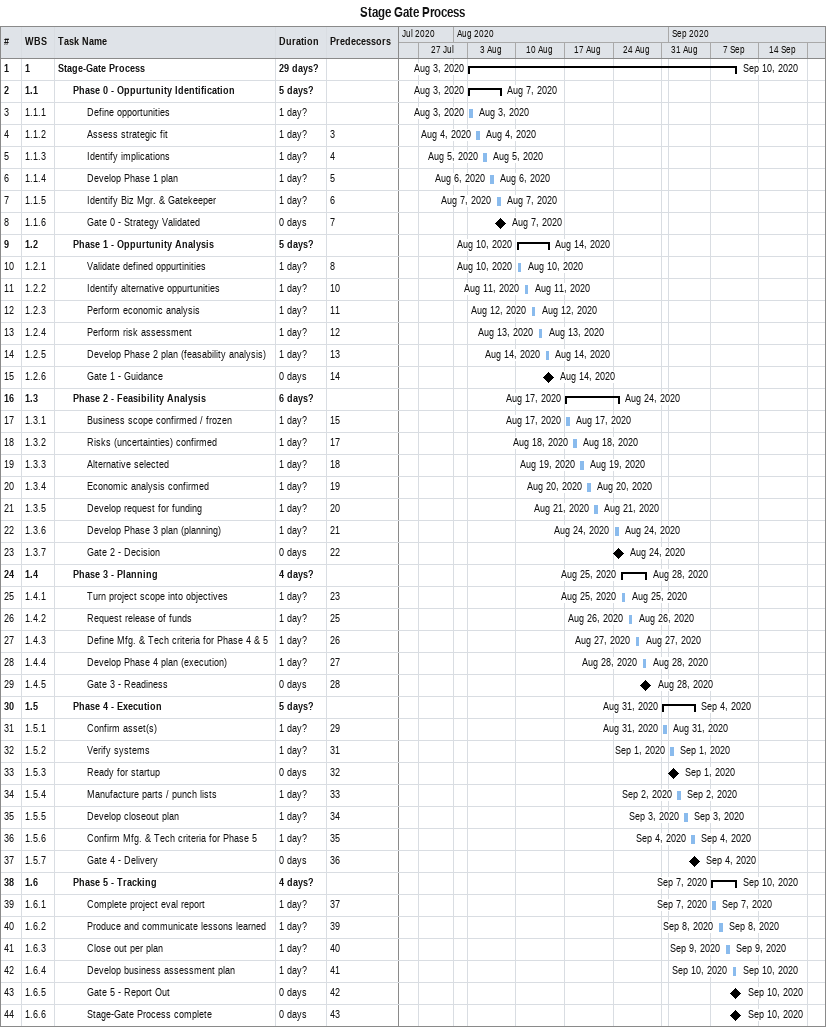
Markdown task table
Stage Gate Process

| ID | WBS | Task | Duration | Start | Finish | Predecessors |
|---|---|---|---|---|---|---|
| 1 | 1 | **Stage-Gate Process** | 29d? | 2020-08-03 | 2020-09-10 |  |
| 2 | 1.1 | **Phase 0 - Oppurtunity Identification** | 5d? | 2020-08-03 | 2020-08-07 |  |
| 3 | 1.1.1 | Define opportunities | 1d? | 2020-08-03 | 2020-08-03 |  |
| 4 | 1.1.2 | Assess strategic fit | 1d? | 2020-08-04 | 2020-08-04 | 3 |
| 5 | 1.1.3 | Identify implications | 1d? | 2020-08-05 | 2020-08-05 | 4 |
| 6 | 1.1.4 | Develop Phase 1 plan | 1d? | 2020-08-06 | 2020-08-06 | 5 |
| 7 | 1.1.5 | Identify Biz Mgr. & Gatekeeper | 1d? | 2020-08-07 | 2020-08-07 | 6 |
| 8 | 1.1.6 | Gate 0 - Strategy Validated | 0d | 2020-08-07 | 2020-08-07 | 7 |
| 9 | 1.2 | **Phase 1 - Oppurtunity Analysis** | 5d? | 2020-08-10 | 2020-08-14 |  |
| 10 | 1.2.1 | Validate defined oppurtinities | 1d? | 2020-08-10 | 2020-08-10 | 8 |
| 11 | 1.2.2 | Identify alternative oppurtunities | 1d? | 2020-08-11 | 2020-08-11 | 10 |
| 12 | 1.2.3 | Perform economic analysis | 1d? | 2020-08-12 | 2020-08-12 | 11 |
| 13 | 1.2.4 | Perform risk assessment | 1d? | 2020-08-13 | 2020-08-13 | 12 |
| 14 | 1.2.5 | Develop Phase 2 plan (feasability analysis) | 1d? | 2020-08-14 | 2020-08-14 | 13 |
| 15 | 1.2.6 | Gate 1 - Guidance | 0d | 2020-08-14 | 2020-08-14 | 14 |
| 16 | 1.3 | **Phase 2 - Feasibility Analysis** | 6d? | 2020-08-17 | 2020-08-24 |  |
| 17 | 1.3.1 | Business scope confirmed / frozen | 1d? | 2020-08-17 | 2020-08-17 | 15 |
| 18 | 1.3.2 | Risks (uncertainties) confirmed | 1d? | 2020-08-18 | 2020-08-18 | 17 |
| 19 | 1.3.3 | Alternative selected | 1d? | 2020-08-19 | 2020-08-19 | 18 |
| 20 | 1.3.4 | Economic analysis confirmed | 1d? | 2020-08-20 | 2020-08-20 | 19 |
| 21 | 1.3.5 | Develop request for funding | 1d? | 2020-08-21 | 2020-08-21 | 20 |
| 22 | 1.3.6 | Develop Phase 3 plan (planning) | 1d? | 2020-08-24 | 2020-08-24 | 21 |
| 23 | 1.3.7 | Gate 2 - Decision | 0d | 2020-08-24 | 2020-08-24 | 22 |
| 24 | 1.4 | **Phase 3 - Planning** | 4d? | 2020-08-25 | 2020-08-28 |  |
| 25 | 1.4.1 | Turn project scope into objectives | 1d? | 2020-08-25 | 2020-08-25 | 23 |
| 26 | 1.4.2 | Request release of funds | 1d? | 2020-08-26 | 2020-08-26 | 25 |
| 27 | 1.4.3 | Define Mfg. & Tech criteria for Phase 4 & 5 | 1d? | 2020-08-27 | 2020-08-27 | 26 |
| 28 | 1.4.4 | Develop Phase 4 plan (execution) | 1d? | 2020-08-28 | 2020-08-28 | 27 |
| 29 | 1.4.5 | Gate 3 - Readiness | 0d | 2020-08-28 | 2020-08-28 | 28 |
| 30 | 1.5 | **Phase 4 - Execution** | 5d? | 2020-08-31 | 2020-09-04 |  |
| 31 | 1.5.1 | Confirm asset(s) | 1d? | 2020-08-31 | 2020-08-31 | 29 |
| 32 | 1.5.2 | Verify systems | 1d? | 2020-09-01 | 2020-09-01 | 31 |
| 33 | 1.5.3 | Ready for startup | 0d | 2020-09-01 | 2020-09-01 | 32 |
| 34 | 1.5.4 | Manufacture parts / punch lists | 1d? | 2020-09-02 | 2020-09-02 | 33 |
| 35 | 1.5.5 | Develop closeout plan | 1d? | 2020-09-03 | 2020-09-03 | 34 |
| 36 | 1.5.6 | Confirm Mfg. & Tech criteria for Phase 5 | 1d? | 2020-09-04 | 2020-09-04 | 35 |
| 37 | 1.5.7 | Gate 4 - Delivery | 0d | 2020-09-04 | 2020-09-04 | 36 |
| 38 | 1.6 | **Phase 5 - Tracking** | 4d? | 2020-09-07 | 2020-09-10 |  |
| 39 | 1.6.1 | Complete project eval report | 1d? | 2020-09-07 | 2020-09-07 | 37 |
| 40 | 1.6.2 | Produce and communicate lessons learned | 1d? | 2020-09-08 | 2020-09-08 | 39 |
| 41 | 1.6.3 | Close out per plan | 1d? | 2020-09-09 | 2020-09-09 | 40 |
| 42 | 1.6.4 | Develop business assessment plan | 1d? | 2020-09-10 | 2020-09-10 | 41 |
| 43 | 1.6.5 | Gate 5 - Report Out | 0d | 2020-09-10 | 2020-09-10 | 42 |
| 44 | 1.6.6 | Stage-Gate Process complete | 0d | 2020-09-10 | 2020-09-10 | 43 |
